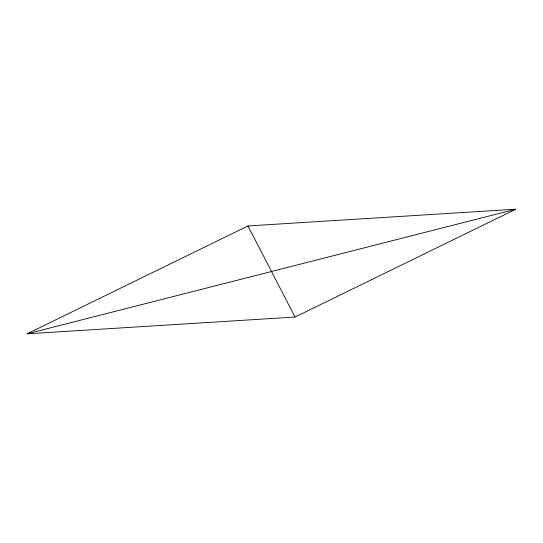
<?xml version="1.0" encoding="UTF-8"?>
<svg xmlns="http://www.w3.org/2000/svg" width="543" height="543" viewBox="0 0 543 543"><rect width="100%" height="100%" fill="white"/><g stroke="black" fill="none" stroke-linecap="round" stroke-linejoin="round"><path stroke-width="0.81" d="M27.15 333.796L247.947 225.956L515.85 209.204L295.053 317.044L27.15 333.796L515.85 209.204M247.947 225.956L295.053 317.044"/></g></svg>
